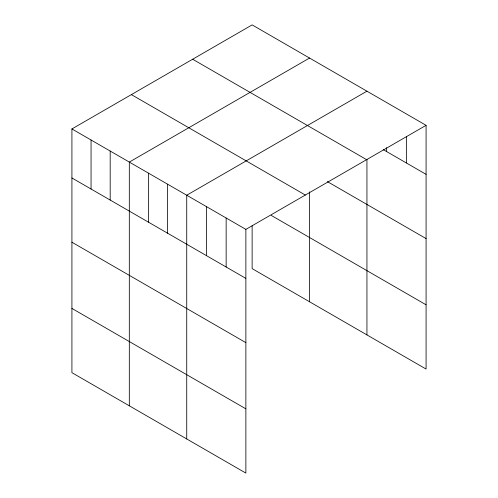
<?xml version="1.0" encoding="UTF-8"?>
<svg xmlns="http://www.w3.org/2000/svg" width="498" height="498" viewBox="0 0 498 498"><rect width="100%" height="100%" fill="white"/><g stroke="black" fill="none" stroke-linecap="round" stroke-linejoin="round"><path stroke-width="0.75" d="M426.083 125.328L245.869 229.379L245.869 473.1L71.917 372.672L71.917 128.945L252.131 24.9L426.083 125.328L426.083 369.055L252.131 268.621L252.131 225.787M309.538 58.042L129.318 162.087L129.318 405.814M366.939 91.184L186.725 195.228L186.725 438.956M383.367 149.686L426.083 174.35M192.664 59.237L366.615 159.665M327.354 181.596L426.083 238.598M131.385 94.614L305.336 195.042M271.267 215.416L426.083 304.801M71.917 128.945L245.869 229.379M71.917 177.967L245.869 278.394M71.917 242.215L245.869 342.649M71.917 308.418L245.869 408.846M406.368 136.514L406.368 162.964M386.653 147.694L386.653 151.585M366.939 159.323L366.939 334.905M309.538 191.855L309.538 301.763M226.154 217.993L226.154 267.015M206.44 206.614L206.44 255.63M167.589 184.185L167.589 233.201M148.454 173.136L148.454 222.152M110.189 151.043L110.189 200.059M91.053 139.994L91.053 189.01"/></g></svg>
